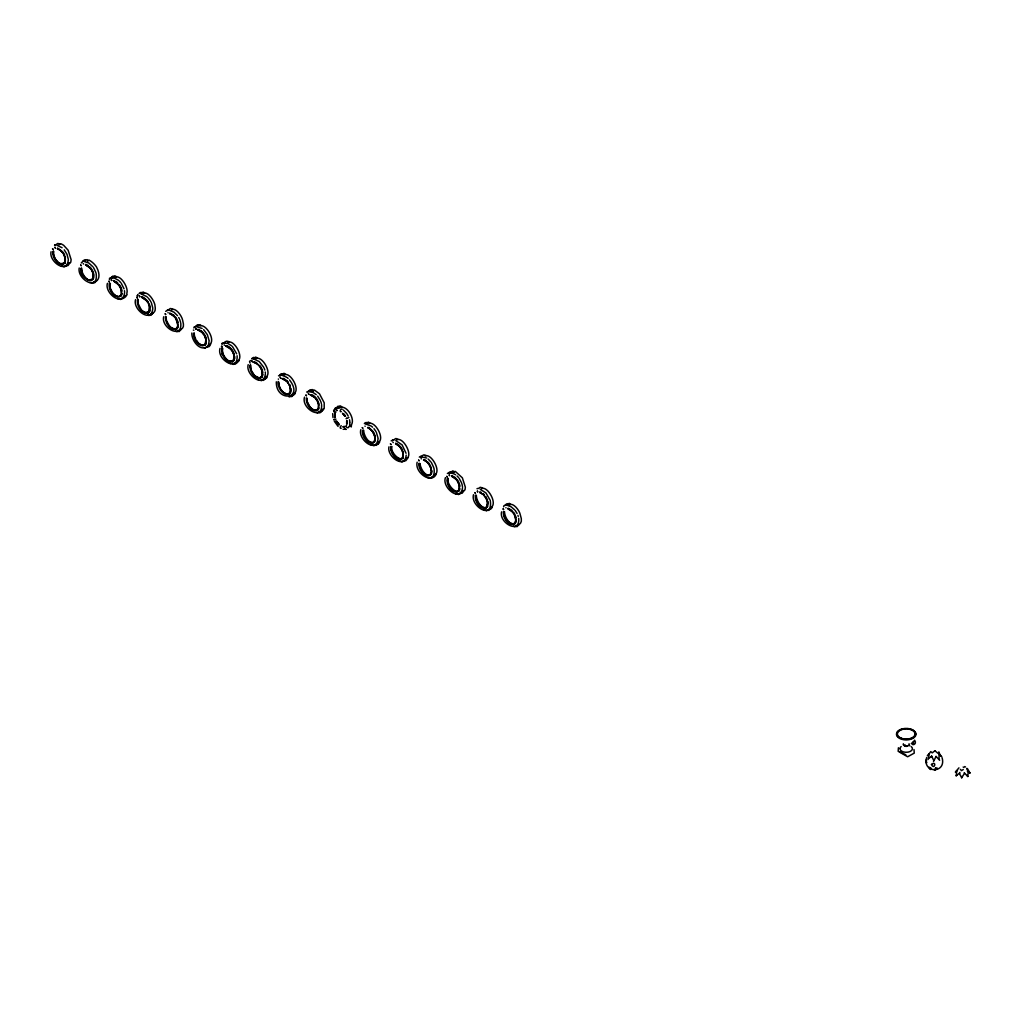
<?xml version="1.0" encoding="UTF-8"?>
<svg xmlns="http://www.w3.org/2000/svg" width="1021" height="1021" viewBox="0 0 1021 1021"><rect width="100%" height="100%" fill="white"/><g stroke="black" fill="none" stroke-linecap="round" stroke-linejoin="round"><path stroke-width="1.5" d="M332.667 413.633L332.986 417.576M53.449 252.736L53.564 251.447M80.991 268.293C78.234 277.061 95.783 287.424 93.728 273.858M81.603 268.995L81.552 268.025M107.409 283.353C104.308 293.206 123.056 307.512 124.613 292.542M109.719 284.285L110.485 288.943M109.77 285.242L109.809 283.634M135.563 299.612C132.462 309.465 151.21 323.759 152.767 308.801M166.027 316.804L166.117 318.463M193.633 333.318C192.943 339.036 199.874 349.386 205.783 344.371M194.194 333.05L194.36 335.45M194.271 333.357L194.271 334.722M205.987 341.18L205.374 343.886L203.906 345.111M220.038 348.391C216.439 359.673 238.442 372.639 237.102 355.755M222.399 350.28L222.438 348.659M248.205 364.65C245.104 374.49 263.852 388.797 265.409 373.826M250.515 365.569L250.681 367.956M250.566 366.539L250.604 364.918M278.72 382.798L278.669 381.828M304.526 397.156C300.914 408.438 322.93 421.405 321.577 404.52M306.262 398.343C306.083 403.933 310.499 411.642 316.829 410.71M306.823 398.088L306.913 399.747M306.887 399.045L306.913 398.381M334.99 414.347L335.156 416.734M335.041 415.305L335.079 413.684M360.834 429.675C357.733 439.528 376.481 453.822 378.051 438.864M363.718 430.326C363.502 434.372 367.828 443.497 373.431 442.655L375.039 440.204L374.681 436.541M391.873 446.585C389.907 454.702 406.626 466.355 402.644 452.048M417.155 462.194C414.041 473.808 436.605 487.502 434.027 468.601M418.904 463.381C417.921 469.226 426.165 480.342 431.424 473.77M419.542 463.419C419.159 468.958 424.289 476.348 429.752 475.173C424.353 476.105 420.193 467.286 420.001 463.534M473.476 494.7C470.362 506.327 492.926 520.008 490.348 501.12M476.348 495.351C476.143 499.397 480.457 508.522 486.073 507.692L485.46 507.807M487.579 503.749L486.966 506.454L485.486 507.679M504.514 511.61C504.285 515.618 509.058 526.07 514.954 523.441M222.029 353.585L222.08 354.427M933.526 761.5L936.04 756.433L939.652 760.275M959.829 772.399L959.804 774.301L961.68 777.76L961.782 776.471M346.936 423.638L346.834 421.239M905.806 754.761L899.731 751.877M926.864 762.202C926.251 765.214 925.217 758.539 926.621 760.224M52.926 251.37C51.714 257.254 58.873 268.153 64.987 263.073M53.488 251.115L53.475 253.438M110.37 283.353L110.255 284.246M137.401 300.148C136.776 305.879 141.051 313.434 147.369 313.307M137.963 299.88L137.95 302.203M137.95 300.838L138.192 299.638M165.555 316.395C164.892 322.189 169.512 330.332 176.033 329.426M222.438 349.616L222.667 348.403M234.677 358.792L234.766 356.699M250.043 365.173C249.035 371.019 255.339 381.216 261.772 377.311M262.92 374.388L262.206 376.711M278.197 381.433C276.908 387.342 284.4 398.471 290.36 392.97M346.668 423.753L346.668 421.035M347.306 423.817L347.306 420.958M362.672 430.198C360.872 436.363 370.521 448.564 375.32 440.689M363.31 430.275C360.49 437.996 375.779 449.304 374.822 437.294M390.839 446.458C389.626 452.354 396.786 463.253 402.899 458.161M391.477 446.534C388.822 453.745 402.912 465.359 403.078 454.281M445.437 477.611C441.544 487.591 460.739 502.957 462.526 487.63M448.283 478.441C445.424 485.166 461.62 499.614 459.156 485.32M475.314 495.236C474.688 500.966 478.964 508.522 485.281 508.394M475.952 495.3C474.51 501.732 482.92 510.385 486.736 507.297L487.464 502.319M503.468 511.495C502.804 517.277 507.424 525.419 513.946 524.513M504.106 511.559C501.145 519.868 517.609 530.652 515.477 517.838M96.574 280.698L94.596 282.817L93.256 282.345M110.791 278.12L112.757 276.129L114.084 276.614M195.266 326.899L197.232 324.908L198.725 325.354M265.498 378.383L263.546 380.374L262.218 379.889M293.665 394.629L291.7 396.62L290.372 396.148M307.908 391.924L309.861 389.933L311.354 390.379L309.644 391.311L312.132 389.55L313.753 390.443L312.03 391.375L314.532 390.124L319.484 393.787L324.206 402.797L324.206 408.591L321.909 409.932M321.819 410.889L319.867 412.88L318.539 412.407M420.537 456.949C423.932 455.251 422.566 454.115 426.216 455.506M69.785 262.78C67.08 267.336 68.943 264.707 65.102 266.085M137.554 296.167L137.72 294.52M351.466 425.323L351.211 427.008M407.698 457.867L406.243 458.723M349.68 425.017L349.884 422.605M54.534 245.219C58.95 243.942 55.747 242.628 60.15 244.159M82.688 261.478C85.866 257.509 85.509 262.435 84.909 260.521C90.167 257.547 85.509 263.482 88.98 260.049C91.979 261.746 94.111 263.673 96.421 266.8C100.977 275.338 98.782 280.545 95.132 281.579M167.163 310.244C171.579 308.967 168.388 307.653 172.791 309.197M279.805 375.281C280.328 372.55 285.318 374.235 281.694 374.898M378.089 443.803L376.187 445.398L374.847 444.914M392.434 440.306C396.697 439.132 394.08 437.588 397.948 439.26M434.397 476.309L432.496 477.917L431.168 477.432M505.076 505.331C507.411 502.23 509.619 504.297 506.761 505.114M939.014 759.126L939.154 754.634L941.796 756.74M964.194 772.693L967.806 776.522L968.176 772.616L967.308 770.893M926.685 757.531C921.797 773.229 946.505 774.046 942.141 757.863M109.4 283.276C107.805 289.262 114.365 299.97 120.976 296.026M122.035 293.767L121.308 295.592M222.029 348.301C220.574 354.236 226.522 364.357 233.209 361.345M334.671 413.339L334.671 417.602M431.628 473.208L431.883 470.502M447.3 478.364C445.705 484.35 452.277 495.057 458.888 491.114M447.938 478.466C445.922 484.49 453.439 492.684 457.382 491.497M459.948 488.855L459.31 490.514M348.85 417.551L346.106 418.699L346.566 418.202M222.093 343.426L222.08 344.728M927.31 755.795L929.327 753.996L928.038 759.509M956.32 771.442L955.465 772.055L957.481 770.255M956.792 770.689L956.192 775.769L959.459 773.139M149.832 311.188L149.832 305.573M178.203 326.886L176.505 329.209M206.153 343.707L206.153 338.091M290.628 392.472L290.985 388.439M318.999 408.17L318.412 409.395M487.744 506.276L487.949 501.464M516.115 521.973L514.405 524.296M963.275 769.528L961.501 770.638L960.378 769.362M964.424 773.459L961.68 777.76M931.292 756.88L931.663 756.14L933.628 760.211M928.153 755.183L930.782 751.596L932.186 752.86L935.006 750.754M955.465 772.055L958.936 767.856M151.134 313.97L150.598 314.685M207.352 346.502C199.899 351.99 191.374 340.299 191.846 333.025M253.425 358.767L255.658 357.069L257.266 357.963M366.067 423.792L368.3 422.094L369.908 423M450.44 472.595L452.775 470.872L454.549 471.74L452.826 472.659L455.328 471.408L462.36 477.815L465.359 487.234L465.002 489.889L462.564 491.241M65.089 262.908L65.357 256.794M234.307 359.966L232.814 361.728M403.001 458.008L403.269 451.882M223.293 343.413C226.483 341.537 225.233 340.491 229.112 341.703M237.485 361.855L235.392 364.114L234.051 363.629M140.949 293.435L143.182 292.006L144.625 292.938M235.353 363.055L233.273 364.459L232.38 364.025M263.507 379.314L261.44 380.718L260.534 380.271M281.911 374.452L281.579 375.026L283.978 373.29L285.421 374.222M291.674 395.574L289.594 396.978L288.701 396.531M149.564 311.686L147.879 313.166M193.365 330.089L193.85 330.217M249.673 362.608L250.26 362.978M278.414 379.238L278.325 378.995M487.476 506.773L485.779 508.254M83.16 263.558L83.582 264.031M168.057 312.796L168.031 312.515M224.378 345.315L224.173 344.83M392.906 442.387L393.302 442.578M421.06 458.646L421.469 458.837M505.969 507.884L505.944 507.603M956.192 775.769L956.958 774.722M514.903 523.556L515.962 520.148L514.724 515.554M139.086 293.614C139.762 291.457 144.599 292.785 140.694 293.754M251.715 358.652L253.553 357.414L255.033 357.861M364.357 423.677C365.033 421.507 369.87 422.847 365.965 423.817M476.986 488.702C481.721 488.089 478.109 486.29 482.537 488.025M914.114 740.85L911.306 743.735M334.722 408.451L337.492 407.43M447.364 473.476L449.763 472.378M152.895 313.217L150.904 315.336L149.73 314.953M181.049 329.477L179.071 331.595L177.577 331.149M336.037 408.311L338.028 406.192L339.355 406.664M455.57 474.765C452.507 472.2 444.033 473.54 451.997 471.702M490.807 508.305L488.817 510.423L487.323 509.977M518.962 524.564L516.983 526.683L515.643 526.211M319.662 412.101L317.199 413.071M375.97 444.62L373.916 445.781L372.576 444.85M136.891 296.103L137.784 295.171M966.964 769.413L966.81 768.366M206.829 347.102L208.475 344.983L209.088 341.32M318.093 409.829L317.289 410.493M934.93 750.754L937.865 753.23L939.243 752.298M931.663 756.14L928.791 758.463M210.671 344.026C208.526 347.804 210.339 345.864 206.051 347.472M266.992 376.545C268.51 377.961 261.376 380.769 265.537 378.242M935.466 768.111C933.436 771.417 940.188 767.626 935.785 767.945M898.403 747.755L898.174 751.303L907.618 756.765L914.242 753.128L914.012 749.58M334.135 419.325L333.676 419.81L335.96 419.159M112.527 277.508L114.863 275.785L116.471 276.678M337.811 407.558L340.133 405.848L341.741 406.741M176.174 328.647L177.718 326.21L177.373 321.985M262.065 377.157L259.206 378.025L255.416 376.175M317.442 409.919L318.718 407.685L318.514 404.775M928.638 754.442L929.327 753.996M59.103 244.721L61.094 243.802L63.596 245.244L68.126 250.209L71.125 259.628L70.768 262.282L68.165 263.673L69.887 262.742M115.424 277.24C120.478 274.47 128.94 287.807 126.808 293.41L127.089 294.801L124.792 296.128M143.591 293.499C147.369 291.062 153.405 299.153 154.835 304.539C156.162 311.839 154.541 311.941 151.453 314.098M171.745 309.759C175.229 307.244 181.802 315.425 182.67 320.364C184.699 327.767 182.733 328.264 179.505 330.37M199.899 326.005C205.68 323.134 216.618 340.759 209.126 344.932M228.066 342.265C234.243 339.304 244.53 357.746 237.434 361.166M256.22 358.524C262.206 355.563 272.901 373.801 265.447 377.438M284.387 374.784C290.564 371.81 300.838 390.264 293.754 393.672M368.862 423.549C374.847 420.575 385.402 438.736 378.229 442.45M397.016 439.809C402.912 436.643 413.633 455.277 406.384 458.71M425.183 456.068C431.079 452.903 441.787 471.536 434.55 474.969M481.491 488.587C487.528 485.549 498.044 503.991 490.859 507.475M509.658 504.846C512.899 502.319 519.625 510.245 520.34 514.992C522.79 521.846 520.787 523.901 517.417 525.458M66.11 265.919L64.17 266.94L62.715 266.022M94.277 282.166L92.324 283.2L90.984 282.268M124.651 296.154C128.569 294.507 123.528 299.37 121.422 298.604M122.431 298.426L120.478 299.459L119.47 298.706M177.182 328.673L174.719 329.26L171.528 327.843M198.559 325.38C194.539 327.881 200.32 322.866 200.946 325.457M222.195 343.298L224.952 342.392M237.293 361.179C242.781 358.422 232.979 365.799 237.37 361.996M253.323 358.792L254.88 357.899M249.494 361.37L251.038 360.477M278.516 375.805L281.171 374.924M279.716 375.792L281.273 374.898M293.601 393.698C299.204 391.426 289.045 398.139 293.691 394.502M306.67 392.064L308.967 391.094M321.768 409.957C327.243 407.188 317.48 414.577 321.845 410.761M340.197 407.634C347.382 404.405 357.005 421.864 349.922 426.216M378.076 442.476C381.867 439.757 377.847 445.654 376.723 444.161M391.145 440.842L393.455 439.872M392.358 440.83L393.8 439.949M404.022 461.007L402.07 462.028L400.628 461.109M419.312 457.102L421.099 456.106M434.397 474.982C438.086 472.149 434.346 478.122 433.032 476.667M432.177 477.266L430.237 478.287L428.884 477.356M460.343 493.513L458.391 494.547L457.051 493.615M490.718 507.501C494.406 504.655 490.667 510.64 489.353 509.185M488.497 509.773L486.545 510.806L485.537 510.053M507.297 504.387L509.249 503.353L510.589 504.285M63.111 263.826L64.936 261.759L64.936 257.713M88.814 279.984L92.439 279.256L93.319 275.44M148.734 312.579L147.777 312.937M175.74 328.851L177.399 328.009L178.05 325.061L175.612 318.169M205.055 345.098L202.298 345.417L199.682 344.09M289.53 393.864L286.773 394.195L284.17 392.868M316.536 410.136L318.169 408.604L318.59 405.503M457.331 491.42L458.965 489.889L459.386 486.787M149.04 315.578L147.535 314.915M177.207 331.838L175.689 331.174M205.361 348.097L204.226 347.765M515.107 526.925L513.601 526.262M335.667 408.477L339.406 408.068M54.789 244.861L55.542 244.785M83.199 261.006L81.233 262.971M251.906 358.665L253.004 358.665M91.239 280.213L93.307 278.235L93.09 273.973M110.766 278.248L114.173 278.018L118.41 280.226M119.393 296.46L121.078 295.49L121.614 293.882L120.797 288.701M147.547 312.72L149.615 310.741L149.411 306.491M176.199 328.851L172.715 328.52M223.408 343.286L227.581 343.273L231.78 345.902M232.035 361.498L234.09 359.52L233.886 355.257M232.75 361.562L229.023 361.038M260.189 377.757L261.874 376.775L262.41 375.179L261.848 370.763M288.343 394.017L290.041 393.034L290.564 391.426L289.747 386.257M316.995 410.136L313.511 409.804M317.225 410.34L312.911 409.498M344.702 426.395L343.388 426.561M209.739 344.792L209.267 344.907M168.631 309.874L165.683 311.328M196.785 326.133L194.041 327.039L193.875 327.996M345.902 429.216L343.12 429.292M421.163 456.91L426.65 458.021M62.204 266.353L61.4 266.111M90.371 282.613L89.554 282.37M118.525 298.872L117.709 298.63M371.963 445.182L370.84 444.569M400.117 461.441L399.007 460.828M428.271 477.7L427.467 477.458M456.438 493.96L455.621 493.717M484.592 510.219L483.775 509.977M345.915 429.484L344.651 428.718M403.014 461.173C406.83 459.909 404.75 462.385 407.647 458.084M459.335 493.692C463.534 492.403 460.841 494.815 463.968 490.731M426.268 476.335L425.336 476.284M196.504 326.72L202.132 328.443M309.133 391.745L312.834 392.358L316.255 394.668M344.766 426.765L343.094 426.714M344.485 427.11L343.184 427.161M397.794 460.114L397.092 459.961M934.368 770L935.249 769.949M364.969 426.127L365.148 426.319M84.539 261.618L88.75 262.933L93.026 266.902M62.651 264.248L60.073 263.495M366.131 424.187L371.095 425.987M111.863 277.291L109.553 278.261L109.451 279.69M506.084 504.897L503.787 505.867L503.621 506.837M57.099 245.372L62.09 247.72M113.369 280.545L114.556 280.813M141.574 294.15L146.565 296.486M141.523 296.805L143.336 297.328M169.741 310.41L173.978 312.184L177.501 315.68M169.69 313.064L173.966 315.285M169.486 313.664L172.383 314.838M197.844 329.324L201.52 331.021M197.538 329.63L202.26 332.591M197.64 329.923L200.55 331.098M225.998 345.57L228.436 346.425M225.705 345.889L228.104 346.719L230.963 349.45M225.807 346.183L230.427 348.85M254.216 359.175L259.206 361.523L263.66 367.177M254.165 361.83L256.59 362.685M253.859 362.149L258.019 364.548M253.961 362.442L256.271 363.234M230.184 361.434L233.235 360.541L234.115 356.737M282.37 375.434L286.62 377.221M282.026 378.408L286.735 381.356M282.128 378.689L286.186 380.807M310.18 394.655L314.902 397.616M310.282 394.948L314.34 397.067M507.654 505.497L511.138 506.799L514.763 509.951M57.635 248.129L63.008 252.149M57.329 248.435L60.915 250.745M57.406 248.728L60.341 250.247M85.802 264.388L88.265 265.524M85.483 264.694L90.167 268.153M85.573 264.988L89.069 267.004M60.66 263.724L64.77 262.971L65.408 260.023L64.476 256.194M113.65 280.954L118.832 285.063M113.727 281.234L117.224 283.264M141.804 297.213L146.475 300.672M141.881 297.494L145.39 299.523M116.981 296.243C120.746 297.838 122.546 292.938 121.052 289.466M117.823 296.652L115.807 295.694M169.958 313.473L174.642 316.931M145.135 312.503L148.76 311.775L149.551 307.232M145.977 312.911L144.548 312.26M395.765 440.587L402.134 444.914L406.052 453.298M395.548 443.216L397.386 443.969M423.473 460.075L425.221 460.79M451.869 475.735L454.945 477.343L457.74 480.47M451.55 476.041L456.234 479.5M451.639 476.335L454.562 477.854M480.24 489.365L485.919 492.926L490.093 500.15M480.023 491.994L481.248 492.416M479.717 492.301L483.29 494.611M479.793 492.581L482.716 494.113M508.177 508.241L511.878 510.372M507.871 508.56L512.542 512.019M507.948 508.841L511.457 510.87M88.227 279.754L89.057 280.213M283.519 378.357L287.182 380.897M311.673 394.617L312.911 395.191M229.853 361.511L228.436 360.732M257.19 377.298C260.47 379.187 263.15 375.805 262.193 372.257M367.675 427.442L370.087 429.088M367.726 427.722L369.5 428.641M395.829 443.701L399.377 446.394M395.893 443.982L398.241 445.335M423.996 459.961L426.408 461.594M964.705 766.567L965.496 766.962M59.486 263.188L60.29 263.712M88.444 279.971L87.053 279.065M116.611 296.23L115.207 295.324M368.607 427.378L373.265 431.704M143.961 311.954L144.765 312.49M424.927 459.897L426.178 460.624M200.282 344.473L202.924 345.302L205.144 344.728L205.872 339.751M284.757 393.238C288.522 395.931 291.674 391.783 290.206 387.776M59.601 263.341L58.312 262.371M87.832 279.652L85.892 278.133M144.152 312.158L143.374 311.584M172.307 328.417L170.941 327.396M228.551 360.885L227.262 359.915M256.781 377.196L254.842 375.677M313.102 409.702L311.163 408.183M929.914 768.583L930.871 769.145M258.875 380.169L257.879 379.123M228.219 362.481L227.657 361.74M143.961 297.647L147.496 300.927M115.807 281.388L117.645 282.779M967.959 771.417L969.95 772.986L967.398 768.558M963.173 767.013L963.913 767.511M425.476 460.713L427.531 462.653M313.536 395.586L315.91 397.794M256.526 363.17L258.581 365.097M229.061 346.821L231.435 349.016M284.259 393.021L283.008 391.936M227.938 360.502L226.126 358.869M199.095 343.656L199.784 344.243M142.787 311.137L143.463 311.724M114.62 294.89L115.309 295.477M58.988 262.959L57.176 261.325M343.324 410.021L346.515 413.301M969.057 772.272L969.95 772.986M939.154 754.634L939.805 755.17M483.112 493.59L484.299 494.7M428.156 459.067L430.939 462.003M398.637 444.824L400.921 447.236M371.835 426.548L372.576 427.186M369.806 428.68L371.223 430.135M287.36 377.783L288.101 378.408M311.813 408.821L310.601 407.634M283.647 392.562L282.447 391.375M200.856 331.136L203.779 334.518M172.689 314.876L175.153 317.582M199.172 343.796L195.981 339.98L194.284 335.309M170.367 326.899L171.018 327.537M142.213 310.639L142.863 311.277M114.046 294.393L114.697 295.018M930.718 768.047C926.085 764.882 932.147 772.31 930.948 768.303M338.079 426.408L334.326 421.277M483.073 494.266L484.898 496.41M457.051 475.952L458.442 477.432M454.919 478.007L456.732 480.151M426.752 461.747L428.067 463.253M398.598 445.488L399.913 446.994M370.444 429.228L371.759 430.734M342.507 413.326L344.868 416.185M338.768 423.894L339.38 424.57M338.908 424.94L335.832 420.792M254.293 375.128L254.905 375.792M203.626 329.643L207.34 334.658L209.05 340.427M202.12 331.544L204.774 334.914M226.739 359.532L224.607 356.942M147.305 297.124L148.019 297.826M169.805 326.35L170.418 327.026M119.138 280.864L120.542 282.345M142.264 310.767L141.115 309.491M113.497 293.831L114.11 294.507M60.686 250.4L62 251.906M85.33 277.572L85.943 278.248M342.775 413.467L344.575 415.802M511.853 511.125L513.053 512.67M483.686 494.866L486.672 499.422M427.978 462.181L429.088 463.496M338.232 423.294L338.806 423.996M314.736 397.322L315.438 398.216M310.639 407.736L309.567 406.396M286.582 381.063L287.782 382.607M282.485 391.477L281.4 390.137M258.415 364.803L259.117 365.709M232.494 346.604L236.668 353.828M254.331 375.218L251.523 370.955M169.843 326.452L166.742 321.398M145.786 299.778L146.986 301.323M117.619 283.519L120.606 288.075M90.078 267.094L91.175 268.408M112.961 293.231L113.535 293.933M89.465 267.26L90.665 268.804M84.794 276.972L85.368 277.674M61.298 251.013L62.511 252.544M56.64 260.712L57.214 261.427M938.656 752.107L940.903 756.012M230.35 363.655L229.725 362.863M427.965 463.024L430.352 466.903M399.798 446.764L401.815 449.814M373.967 428.654L375.792 431.258M371.644 430.505L372.257 431.373M344.064 414.054L345.57 416.198M317.659 396.148L320.428 400.653M337.721 422.643L338.245 423.37M315.323 397.986L315.948 398.866M289.492 379.889C304.666 399.505 275.785 402.568 276.321 381.803M310.09 407.124L307.27 401.904M287.756 381.535L288.292 382.211M287.169 381.726L288.254 383.283M259.002 365.467L259.628 366.348M230.848 349.22L231.946 350.777M225.092 357.682L225.615 358.345M202.694 332.961L205.081 336.853M148.696 298.604L149.959 300.289M141.14 309.567L138.116 303.569M112.974 293.321L110.421 288.879M64.221 249.826L67.003 254.331L68.254 259.13M84.296 276.334L84.82 277.061M56.129 260.074L56.653 260.802M515.414 510.768L517.085 513.486M513.563 512.274L514.061 512.989M513.001 512.504L513.537 513.346M459.093 478.249L461.607 482.907M456.681 479.985L457.217 480.827M428.526 463.725L429.05 464.478M400.36 447.466L401.33 449.036M372.206 431.219L373.648 433.568M337.249 421.967L336.802 421.252L337.721 422.707M316.446 398.471L316.944 399.185M315.885 398.7L318.054 402.721M281.413 390.188L280.048 387.993M260.125 365.952L261.095 367.42M259.564 366.182L260.1 367.024M231.971 349.693L233.35 351.939M231.41 349.922L232.852 352.271M196.44 340.72L196.925 341.422M175.65 317.186L177.029 319.433M175.089 317.416L175.625 318.258M146.935 301.157L147.458 301.999M121.193 283.162L124.026 288.803M119.329 284.668L119.84 285.382M90.614 268.638L92.056 270.986M84.296 276.397L81.999 271.841M62.46 252.378L63.902 254.727M56.129 260.138L54.777 257.93M346.987 413.964L348.199 416.083M513.525 513.257L514.444 514.852M485.907 496.729L486.366 497.482M485.371 496.997L485.843 497.776M457.204 480.738L458.123 482.333M431.551 462.87L433.772 467.631M429.586 464.223L431.424 468.141M401.419 447.964L402.682 450.274M316.408 399.453L316.893 400.232M288.254 383.194L289.173 384.789M260.087 366.935L261.402 369.36M252.302 372.499L252.761 373.227M224.594 356.98L223.739 355.474M147.994 301.642L148.453 302.395M147.458 301.91L148.772 304.335M93.638 267.783L95.872 272.543M91.673 269.123L92.554 270.654M63.519 252.876L64.77 255.186M967.168 775.386L967.806 776.522M514.52 513.742L514.941 514.52M458.199 481.223L458.991 482.793M373.724 432.457L374.145 433.223M373.175 432.776L374.043 434.397M317.403 399.938L318.999 403.92M308.253 404.265L308.648 404.992M178.675 317.467L179.186 318.399M176.097 318.948L177.258 321.436M150.521 301.208L151.019 302.139M120.299 286.135L121.091 287.705M111.531 291.189L110.779 289.709M514.367 514.801L515.452 517.366M486.213 498.542L487.017 500.264M458.046 482.282L459.131 484.847M429.892 466.023L430.696 467.746M401.738 449.763L402.197 450.644M376.302 432.202L378.012 437.971M289.67 384.458L290.36 386.053M289.096 384.738L289.568 385.619M279.69 387.214L280.086 388.006M261.516 368.198L261.887 368.989M232.775 352.219L233.247 353.1M223.369 354.708L223.778 355.487M205.195 335.679L205.885 337.275M167.099 322.215L167.457 322.968M120.146 287.195L120.937 288.917M91.979 270.935L92.452 271.816M63.825 254.676L64.285 255.556M54.1 256.373L54.815 257.943M914.612 740.174C917.981 745.253 909.583 745.777 913.578 743.033L913.463 741.795M487.157 499.052L487.476 499.856M458.403 483.035L459.514 486.507M402.083 450.516L402.529 451.486M373.928 434.257L374.656 436.082M317.608 401.751L318.552 404.393M289.454 385.491L290.181 387.304M279.371 386.436L279.741 387.253M264.107 368.134L264.822 370.087M261.287 369.232L261.733 370.202M251.217 370.176L251.574 370.993M233.72 352.73L234.307 354.338M233.133 352.972L233.579 353.942M223.05 353.917L223.42 354.734M204.966 336.713L205.923 339.368M194.96 337.721L195.266 338.474M179.632 319.369L180.602 322.279M151.478 303.109L152.742 307.908M149.245 303.964L149.564 304.769M148.658 304.207L149.385 306.019M92.924 271.446L93.511 273.054M92.337 271.688L92.783 272.658M64.17 255.429L64.91 257.241M54.47 257.19L53.845 255.582M517.928 515.426L518.26 516.409M515.631 516.115L516.115 517.724M486.864 500.048L487.515 501.936M459.31 483.597L459.948 485.983M430.543 467.541L430.977 468.588M402.389 451.282L403.193 453.988M374.835 434.831L375.32 436.426M374.235 435.023L374.873 436.911M320.824 401.623L321.398 403.576M307.589 402.746L307.066 401.113M279.116 385.644L279.435 386.487M262.206 369.793L262.92 372.946M261.593 369.998L262.244 371.886M251.281 370.227L250.515 367.075M233.439 353.738L233.86 354.785M223.114 353.968L222.591 352.347M205.272 337.479L206.178 340.988M177.731 321.028L178.203 322.623M166.793 321.462L166.117 319.062M148.951 304.96L149.602 306.849M121.41 288.509L122.035 290.896M92.643 272.454L93.064 273.5M82.318 272.684L81.795 271.05M936.04 756.433L936.27 757.199M487.119 500.813L487.77 503.57M461.939 483.89L462.487 486.736M430.798 468.307L431.194 469.43M318.169 403.269L318.718 405.222M278.912 384.853L279.18 385.721M250.821 368.709L251.026 369.462M233.681 354.504L234.243 356.444M110.153 288.101L109.719 285.791M92.898 273.207L93.447 275.16M53.909 255.658L53.488 254.025M349.539 419.784L349.871 421.928M431.002 469.06L431.475 471.817L430.428 474.791C427.71 476.399 432.674 473.182 431.143 469.813M335.296 417.474L334.99 415.853M307.142 401.227L306.823 399.594M278.759 384.087L278.988 384.968M222.438 351.569L222.667 352.449M166.346 319.93L166.002 317.493M137.963 302.803L138.192 303.684M96.127 273.513C98.846 291.827 76.945 279.46 79.204 268M81.642 270.284L81.871 271.165M53.705 254.905L53.398 253.272M518.694 518.323C520.225 534.723 498.784 522.982 501.592 511.853M278.669 383.334L278.835 384.215M265.256 372.014L265.371 372.933M222.348 350.816L222.514 351.709M180.781 323.236C182.312 339.636 160.871 327.894 163.692 316.765M138.039 302.931L137.848 301.233M124.46 290.717L124.575 291.649M81.552 269.531L81.718 270.412M278.644 382.62L278.746 383.488M222.438 350.982L222.323 350.012M81.642 269.684L81.527 268.727M406.205 455.124C404.89 469.698 386.576 456.502 388.963 446.828M68.292 260.023C66.978 274.611 48.663 261.402 51.05 251.74M907.478 728.7A9.751 5.628 0 0 1 914.433 737.302A9.751 5.628 0 0 1 897.982 737.302A9.751 5.628 0 0 1 904.925 728.7M911.243 746.593A6.228 3.586 0 0 1 908.128 752.12A6.228 3.586 0 0 1 899.986 748.712M900.063 748.151A6.228 3.586 0 0 1 901.173 746.593M909.035 745.509A6.228 3.586 0 0 1 909.864 745.802M907.618 745.879A1.595 0.919 0 0 1 905.27 746.198A1.595 0.919 0 0 1 905.078 744.807M909.047 743.786A2.986 1.723 0 0 1 906.201 746.045A2.986 1.723 0 0 1 903.368 743.786M341.269 411.603A1.493 0.868 -60 0 1 340.35 410.314A1.493 0.868 -60 0 1 342.175 409.255M348.85 426.459A1.493 1.174 35.1 0 1 347.025 427.518A1.493 1.174 35.1 0 1 346.566 425.285M341.269 428.195A1.493 0.868 -60 0 1 340.21 427.582A1.493 0.868 -60 0 1 341.269 425.757M335.96 412.088A1.493 1.174 35.1 0 1 333.676 410.901A1.493 1.174 35.1 0 1 335.501 409.842M931.458 764.474C934.496 770.74 937.01 760.083 931.484 764.397M52.569 248.805L53.015 249.366L52.569 248.805M80.723 265.064L81.182 265.626L80.723 265.064M108.877 281.311L109.336 281.885L108.877 281.311M137.044 297.57L137.503 298.145L137.044 297.57M165.198 313.83L165.657 314.404L165.198 313.83M221.519 346.349L221.978 346.91L221.519 346.349M305.994 395.114L306.453 395.689L305.994 395.114M334.161 411.374L334.607 411.948L334.161 411.374M362.315 427.633L362.774 428.207L362.315 427.633M390.469 443.893L390.928 444.454L390.469 443.893M418.636 460.152L419.095 460.713L418.636 460.152M446.79 476.411L447.249 476.973L446.79 476.411M474.944 492.658L475.403 493.232L474.944 492.658M503.111 508.917L503.57 509.492L503.111 508.917M54.994 247.299L55.274 247.975L54.994 247.299M111.315 279.818L111.595 280.494L111.315 279.818M139.469 296.064L139.749 296.754L139.469 296.064M195.79 328.583L196.07 329.26L195.79 328.583M252.11 361.102L252.391 361.779L252.11 361.102M280.264 377.362L280.545 378.038L280.264 377.362M308.431 393.621L308.712 394.297L308.431 393.621M336.585 409.868L336.866 410.557L336.585 409.868M449.227 474.905L449.508 475.582L449.227 474.905M477.381 491.165L477.662 491.841L477.381 491.165M900.445 738.209A9.457 5.462 0 0 0 915.582 734.584A9.457 5.462 0 0 0 902.59 728.828A9.457 5.462 0 0 0 900.445 738.209M900.816 738.055A8.857 5.118 0 0 0 914.995 734.661A8.857 5.118 0 0 0 902.819 729.275A8.857 5.118 0 0 0 900.816 738.055"/></g></svg>
